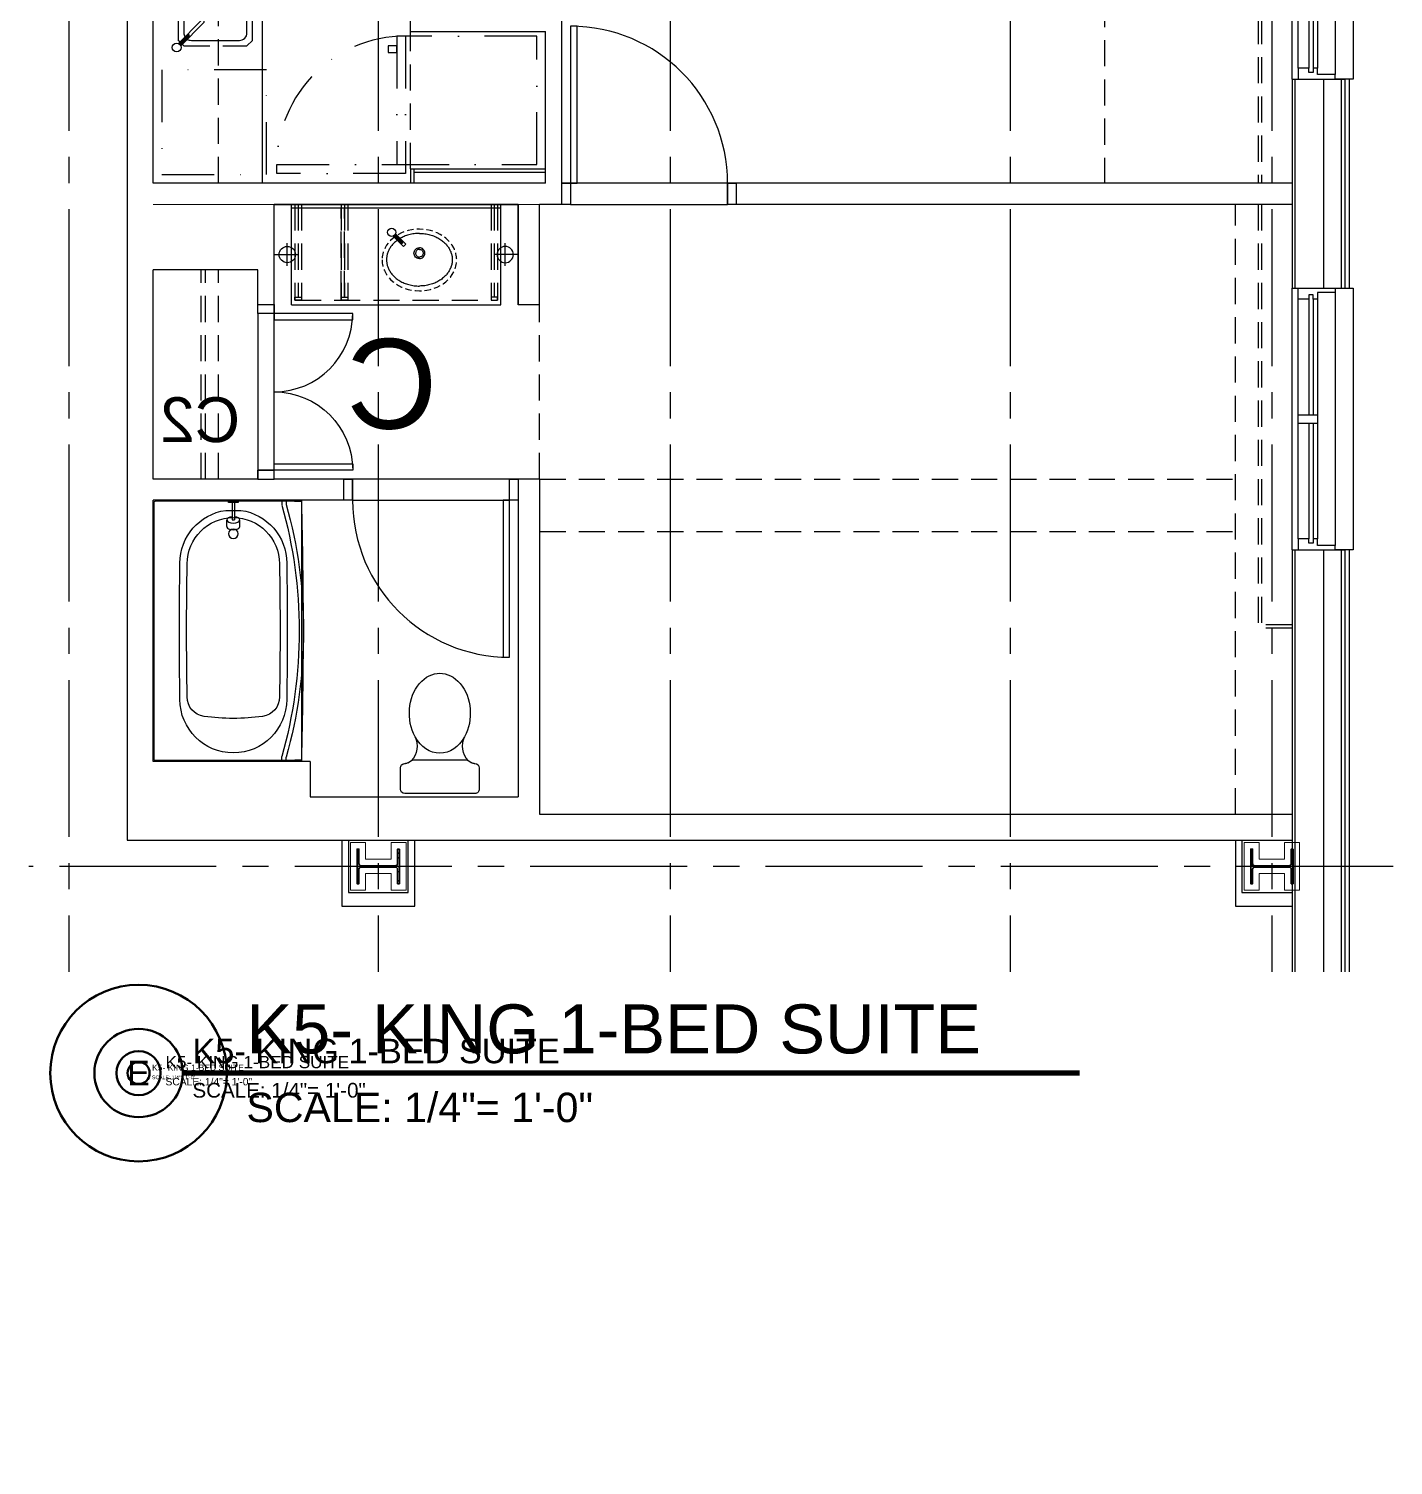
# Model space of a CAD drawing. Header units: inches. Extents: x 5995 to 10907, y 3795 to 5123.
# Drawn here: x 8222.9 to 8535.9, y 4171.2 to 4500.7 of the extents above; entities that cross this region are included whole.
import ezdxf
from ezdxf.enums import TextEntityAlignment as Align
from ezdxf.xclip import XClip

# ---------------------------------------------------------------- set-up
doc = ezdxf.new("R2010")
doc.units = ezdxf.units.IN
doc.header["$LTSCALE"] = 48
doc.header["$MEASUREMENT"] = 0
doc.header["$XCLIPFRAME"] = 0
for name, pattern in [('CENTER2', [1.125, 0.75, -0.125, 0.125, -0.125]), ('DASHDOT2', [0.5, 0.25, -0.125, 0, -0.125]), ('HIDDEN', [0.375, 0.25, -0.125]), ('HIDDEN2', [0.1875, 0.125, -0.0625])]:
    doc.linetypes.add(name, pattern=pattern)
for name, color, linetype in [('_0_Objects', 8, 'Continuous'), ('A-Door', 8, 'Continuous'), ('A-Door-Head', 8, 'Continuous'), ('A-Eqpm', 8, 'Continuous'), ('A-Eqpm-NIC', 8, 'DASHDOT2'), ('A-Flor-Case', 8, 'Continuous'), ('A-Flor-Case-Hidden', 8, 'HIDDEN2'), ('A-Flor-Ovhd', 8, 'HIDDEN2'), ('A-Flor-Pfix', 8, 'Continuous'), ('A-Flor-Soffit', 8, 'HIDDEN2'), ('A-Flor-Spcl', 8, 'Continuous'), ('A-Flor-Wall Mtd Fixture', 8, 'Continuous'), ('A-Glaz', 8, 'Continuous'), ('A-Glaz-Sill', 8, 'Continuous'), ('A-Grid(3-32)', 8, 'CENTER2'), ('A-Wall-Full', 8, 'Continuous'), ('A-Wall-Hatch', 8, 'Continuous')]:
    doc.layers.add(name, color=color, linetype=linetype)
for name, color, linetype, lineweight in [('A-Detl-Hatch', 8, 'Continuous', 18), ('G-Anno-Ttlb', 8, 'Continuous', 50), ('G-Anno-Ttlb @ 12', 8, 'Continuous', 50), ('G-Anno-Ttlb @ 24', 8, 'Continuous', 50), ('G-Anno-Ttlb @ 48', 8, 'Continuous', 50), ('G-Anno-Ttlb @ 96', 8, 'Continuous', 50), ('S-Detl-Hatch', 8, 'Continuous', 18), ('S-Detl-Wide', 8, 'Continuous', 35)]:
    doc.layers.add(name, color=color, linetype=linetype, lineweight=lineweight)
doc.layers.add('G-Anno-Nplt', color=8, linetype='Continuous', lineweight=18, plot=False)
doc.layers.add('G-Anno-View', color=8, linetype='Continuous', lineweight=18, plot=False)
doc.styles.add('G1DIM', font='arial.ttf')
doc.styles.add('RomanS', font='arial.ttf')
doc.styles.get("Standard").update_dxf_attribs({"font": 'arial.ttf'})
doc.dimstyles.new('Aec-Arch-I-96', dxfattribs={"dimscale": 96, "dimtxt": 0.09375, "dimasz": 0.0625, "dimexe": 0.0625, "dimexo": 0.0625, "dimgap": 0.03125, "dimtad": 1, "dimdec": 3, "dimzin": 3, "dimdsep": 46, "dimlunit": 4, "dimtxsty": 'G1DIM', "dimblk": 'ARCHTICK', "dimcen": 0.09375, "dimclrd": 256, "dimclre": 256, "dimclrt": 256, "dimazin": 2, "dimtfac": 0.75, "dimtdec": 3, "dimtix": 1, "dimtmove": 2, "dimatfit": 2, "dimldrblk": 'OPEN90', "dimfxl": 0.0625, "dimtolj": 1, "dimtzin": 0, "dimarcsym": 0})

# ---------------------------------------------------------------- blocks, each defined once
blk = doc.blocks.new('36in door')
blk.add_lwpolyline([(-1.5, -36), (0, -36), (0, 0), (-1.5, 0)], close=True)
blk.add_arc((0, 0), 36, 180, 270)
blk = doc.blocks.new('_ArchTick')
at = {"linetype": 'ByBlock', "const_width": 0.15}
blk.add_lwpolyline([(-0.5, -0.5), (0.5, 0.5)], dxfattribs=at)
blk = doc.blocks.new('*D139')
at = {"layer": 'Defpoints', "transparency": 16777216}
for p in [(3.75, -38.13), (27.75, -37.67), (27.75, -38.13)]:
    blk.add_point(p, dxfattribs=at)
at = {"layer": 'G-Anno-Nplt', "lineweight": -2, "transparency": 16777216}
for p, q in [((3.75, -36.63), (3.75, -36.17)), ((27.75, -36.63), (27.75, -36.17)), ((3.75, -37.67), (27.75, -37.67))]:
    blk.add_line(p, q, dxfattribs=at)
at = {"layer": 'G-Anno-Nplt', "lineweight": -2, "transparency": 16777216, "xscale": 1.5, "yscale": 1.5, "zscale": 1.5, "rotation": 180}
blk.add_blockref('_ArchTick', (3.75, -37.67), dxfattribs=at)
at = {"layer": 'G-Anno-Nplt', "lineweight": -2, "transparency": 16777216, "xscale": 1.5, "yscale": 1.5, "zscale": 1.5}
blk.add_blockref('_ArchTick', (27.75, -37.67), dxfattribs=at)
at = {"layer": 'G-Anno-Nplt', "transparency": 16777216, "insert": (15.75, -35.77), "char_height": 2.25, "attachment_point": 5, "style": 'G1DIM'}
blk.add_mtext('\\A1;2\'-0"', dxfattribs=at)
blk = doc.blocks.new('_Open90')
at = {"linetype": 'ByBlock', "lineweight": -2}
for p, q in [((0, 0), (-1, 0)), ((-0.5, 0.5), (0, 0)), ((0, 0), (-0.5, -0.5))]:
    blk.add_line(p, q, dxfattribs=at)
blk = doc.blocks.new('*D140')
at = {"layer": 'Defpoints', "transparency": 16777216}
for p in [(27.75, -15), (22.03, -63), (27.75, -63)]:
    blk.add_point(p, dxfattribs=at)
at = {"layer": 'G-Anno-Nplt', "lineweight": -2, "transparency": 16777216}
for p, q in [((26.25, -15), (20.53, -15)), ((22.03, -15), (22.03, -63)), ((26.25, -63), (20.53, -63))]:
    blk.add_line(p, q, dxfattribs=at)
at = {"layer": 'G-Anno-Nplt', "lineweight": -2, "transparency": 16777216, "xscale": 1.5, "yscale": 1.5, "zscale": 1.5}
for p, rotation in [((22.03, -15), 90), ((22.03, -63), 270)]:
    blk.add_blockref('_ArchTick', p, dxfattribs=dict(at, rotation=rotation))
at = {"layer": 'G-Anno-Nplt', "transparency": 16777216, "insert": (20.14, -39), "char_height": 2.25, "attachment_point": 5, "rotation": 90, "style": 'G1DIM'}
blk.add_mtext('\\A1;4\'-0"', dxfattribs=at)
blk = doc.blocks.new('18in door')
blk.add_lwpolyline([(0, 0), (1.5, 0), (1.5, 18), (0, 18)], close=True)
blk.add_arc((0, 0), 18, 0, 90)
blk = doc.blocks.new('shower head')
for p, q in [((0.5, 0.25), (4.48, 0.25)), ((6.04, 1.5), (4.5, 1.5)), ((0.5, -0.25), (4.48, -0.25)), ((6.02, -1.5), (4.49, -1.5))]:
    blk.add_line(p, q)
blk.add_lwpolyline([(0, -1.12), (0.5, -1.12), (0.5, 1.12), (0, 1.12)], close=True)
at = {"extrusion": (0, 0, -1)}
for centre, start_param, end_param in [((4.5, 0), 4.878708, 10.826996), ((6.02, 0), 6.265998, 9.430839)]:
    blk.add_ellipse(centre, major_axis=(0, 1.5), ratio=0.483735, start_param=start_param, end_param=end_param, dxfattribs=at)
blk.add_open_spline([(4.48, 0.25), (4.49, 0.2), (4.49, 0.16), (4.49, 0.11), (4.5, 0.04), (4.5, -0.04), (4.49, -0.11), (4.49, -0.16), (4.49, -0.21), (4.48, -0.25)], degree=3, knots=[7.6339989, 7.6339989, 7.6339989, 7.6339989, 7.7552894, 7.7552894, 7.7552894, 7.9540134, 7.9540134, 7.9540134, 8.074038, 8.074038, 8.074038, 8.074038])
blk = doc.blocks.new('shower curtain rod')
for p, q in [((-59.75, 0), (-60, 0)), ((-59.75, -2.5), (-59.75, 0)), ((-0.25, 0), (0, 0)), ((-0.25, -2.5), (-0.25, 0)), ((-59.75, -2.5), (-60, -2.5)), ((-59.75, -0.75), (-58.86, -0.75)), ((-59.75, -1.75), (-59, -1.75)), ((-0.25, -0.75), (-1.14, -0.75)), ((-0.25, -1.75), (-1, -1.75)), ((-0.25, -2.5), (0, -2.5))]:
    blk.add_line(p, q)
for centre, radius, start, end in [((-30, 101.37), 107.12, 254.2934, 285.7066), ((-30, 101.34), 106.09, 254.2167, 285.7833)]:
    blk.add_arc(centre, radius, start, end)
blk = doc.blocks.new('tub plan')
for p, q in [((0.12, -32.25), (0.12, -0.31)), ((59.44, -0.12), (0.31, -0.12)), ((59.63, -32.25), (59.63, -0.31)), ((2.25, -16.5), (2.25, -20)), ((0.19, -33.86), (0.19, -32.36)), ((59.56, -33.86), (59.56, -32.36)), ((-0.07, -33.87), (59.81, -33.87))]:
    blk.add_line(p, q)
blk.add_circle((7.62, -18.25), 1.09)
for centre, radius, start, end in [((0.31, -0.31), 0.188, 90, 180), ((59.44, -0.31), 0.188, 0, 90), ((14.37, -18.25), 12.25, 90, 171.7868), ((30, -982.48), 976.6, 89.08325, 90.91675), ((45.62, -18.25), 12.25, 270, 90), ((14.5, -18.25), 10.59, 90, 180), ((29.77, -940.73), 933.2, 89.06218, 90.93782), ((45.05, -12.16), 4.5, 8.0478, 90), ((1.97, -18.25), 48, 351.9522, 8.0478), ((14.5, -18.25), 10.59, 180, 270), ((14.37, -18.25), 12.25, 188.2132, 270), ((45.05, -24.34), 4.5, 270, 351.9522), ((29.77, 904.23), 933.2, 269.06218, 270.93782), ((0.25, -32.25), 0.13, 180, 241.143), ((30, 945.98), 976.6, 269.08325, 270.91675), ((59.5, -32.25), 0.13, 298.857, 0), ((0.25, -33.69), 0.13, 246.6399, 270), ((29.87, 1136.13), 1170.38, 268.54955, 271.45045), ((59.81, -33.81), 0.06, 270, 0)]:
    blk.add_arc(centre, radius, start, end)
at = {"layer": 'A-Flor-Pfix'}
blk.add_blockref('shower head', (-0.07, -18.25), dxfattribs=at)
at = {"layer": 'A-Flor-Spcl'}
blk.add_blockref('shower curtain rod', (59.87, -28.62), dxfattribs=at)
blk = doc.blocks.new('Toiliet American Std Cadet Pro')
for p, q in [((0, 8.06), (0, -8.06)), ((5.84, 9.06), (1, 9.06)), ((6.84, 7.9), (6.84, 8.06)), ((7.53, 6.52), (7, 7.36)), ((7.69, -5.98), (7.69, 5.98)), ((7, -7.36), (7.53, -6.52)), ((1, -9.06), (5.84, -9.06)), ((6.84, -8.06), (6.84, -7.9))]:
    blk.add_line(p, q)
for centre, radius, start, end in [((1, 8.06), 1, 90, 180), ((5.84, 8.06), 1, 0, 90), ((7.84, 7.9), 1, 180, 212.4157), ((6.69, 5.98), 1, 0, 32.4157), ((10.89, 10.1), 4.91, 226.8784, 295.5831), ((10.89, -10.1), 4.91, 64.417, 133.1217), ((6.69, -5.98), 1, 327.5844, 0), ((1, -8.06), 1, 180, 270), ((5.84, -8.06), 1, 270, 0), ((7.84, -7.9), 1, 147.5844, 180)]:
    blk.add_arc(centre, radius, start, end)
for start_param, end_param in [(4.086017, 8.480354), (2.197169, 4.086017)]:
    blk.add_ellipse((18.39, 0), major_axis=(9.17, 0), ratio=0.762999, start_param=start_param, end_param=end_param)
blk = doc.blocks.new('wall sconce')
for p, q in [((-1, 0), (4.625, 0)), ((2, -2.625), (2, 2.625))]:
    blk.add_line(p, q)
blk.add_circle((2, 0), 1.875)
blk = doc.blocks.new('sink1915rear')
for p, q in [((-6, -4.54), (-3.61, -6.94)), ((-5.78, -4.41), (-3.96, -6.23)), ((-5.6, -4.24), (-3.78, -6.05)), ((-5.47, -4.01), (-3.08, -6.41)), ((-3.96, -6.23), (-3.78, -6.05)), ((-3.61, -6.94), (-3.08, -6.41))]:
    blk.add_line(p, q)
blk.add_circle((-6.35, -3.67), 0.938)
for points, knots in [([(-5.07, -5.48), (-5.16, -5.54), (-5.5, -5.8), (-6.03, -6.29), (-6.6, -6.99), (-7.03, -7.71), (-7.32, -8.45), (-7.5, -9.2), (-7.56, -9.95), (-7.5, -10.7), (-7.32, -11.45), (-7.03, -12.19), (-6.6, -12.91), (-6.03, -13.61), (-5.33, -14.26), (-4.48, -14.84), (-3.5, -15.33), (-2.41, -15.7), (-1.23, -15.95), (-0.41, -15.98), (0, -15.99)], [5.387657, 5.387657, 5.387657, 5.387657, 5.72094, 6.671915, 7.55893, 8.391939, 9.182354, 9.943851, 10.690053, 11.436458, 12.198524, 12.989815, 13.823917, 14.712127, 15.664288, 16.687236, 17.780855, 18.938437, 20.147416, 21.38303, 21.38303, 21.38303, 21.38303]), ([(0, -3.91), (-0.41, -3.93), (-1.23, -3.96), (-2.41, -4.2), (-3.48, -4.57), (-4.13, -4.89), (-4.43, -5.06)], [0, 0, 0, 0, 1.238365, 2.448444, 3.606048, 4.621257, 4.621257, 4.621257, 4.621257])]:
    blk.add_open_spline(points, degree=3, knots=knots)
for points in [[(0, -3.91), (1.24, -3.99), (2.42, -4.23), (3.52, -4.61), (4.49, -5.1), (5.33, -5.68), (6.03, -6.32), (6.59, -7.01), (7.01, -7.73), (7.31, -8.46), (7.48, -9.21), (7.54, -9.95), (7.48, -10.69), (7.31, -11.44), (7.01, -12.17), (6.59, -12.89), (6.03, -13.58), (5.33, -14.22), (4.49, -14.81), (3.51, -15.3), (2.42, -15.67), (1.23, -15.91), (0, -15.99)], [(0, -9.7), (-0.48, -9.61), (-0.88, -9.34), (-1.15, -8.93), (-1.25, -8.45), (-1.15, -7.97), (-0.88, -7.57), (-0.48, -7.3), (0, -7.2)], [(0, -7.58), (-0.33, -7.64), (-0.62, -7.83), (-0.81, -8.12), (-0.87, -8.45), (-0.81, -8.79), (-0.62, -9.07), (-0.33, -9.26), (0, -9.33)], [(0, -9.7), (0.48, -9.61), (0.88, -9.34), (1.15, -8.93), (1.25, -8.45), (1.15, -7.97), (0.88, -7.57), (0.48, -7.3), (0, -7.2)], [(0, -7.58), (0.33, -7.64), (0.62, -7.83), (0.81, -8.12), (0.88, -8.45), (0.81, -8.79), (0.62, -9.07), (0.33, -9.26), (0, -9.33)]]:
    blk.add_spline(points, degree=3)
at = {"layer": 'A-Flor-Case-Hidden', "linetype": 'HIDDEN2', "ltscale": 0.25, "extrusion": (0, 0, -1)}
blk.add_ellipse((0, -10.01), major_axis=(-8.56, 0), ratio=0.824818, dxfattribs=at)
blk = doc.blocks.new('41in Std Vanity')
at = {"layer": 'A-Flor-Case'}
for p, q in [((23, 52), (0, 52)), ((0.75, 4), (0.75, 52)), ((23, 4), (23, 52)), ((23, 4), (0, 4))]:
    blk.add_line(p, q, dxfattribs=at)
at = {"layer": 'A-Flor-Case-Hidden'}
for p, q in [((0, 51.25), (22, 51.25)), ((0, 50.5), (21.25, 50.5)), ((0, 49.75), (21.25, 49.75)), ((22, 4.75), (22, 51.125)), ((0, 16.875), (21.25, 16.875)), ((0, 16.125), (21.25, 16.125)), ((0, 15.375), (22, 15.375)), ((21.25, 16.125), (0.75, 16.125)), ((21.25, 15.375), (0.75, 15.375)), ((0, 6.25), (21.25, 6.25)), ((0, 5.5), (21.25, 5.5)), ((0, 4.75), (22, 4.75))]:
    blk.add_line(p, q, dxfattribs=at)
for points in [[(21.25, 49.75), (22, 49.75), (22, 51.25), (21.25, 51.25)], [(21.25, 16.875), (22, 16.875), (22, 15.375), (21.25, 15.375)], [(21.25, 6.25), (22, 6.25), (22, 4.75), (21.25, 4.75)]]:
    blk.add_lwpolyline(points, close=True, dxfattribs=at)
at = {"layer": 'A-Wall-Full'}
for p, q in [((0, 0), (0, 56)), ((0, 56), (23, 56)), ((23, 0), (0, 0))]:
    blk.add_line(p, q, dxfattribs=at)
at = {"layer": 'A-Flor-Pfix', "rotation": 90}
blk.add_blockref('sink1915rear', (2.736, 33.312), dxfattribs=at)
at = {"layer": 'A-Flor-Wall Mtd Fixture', "xscale": -1, "rotation": 90}
blk.add_blockref('wall sconce', (11.5, 55), dxfattribs=at)
at = {"layer": 'A-Flor-Wall Mtd Fixture', "rotation": 90}
blk.add_blockref('wall sconce', (11.5, 1), dxfattribs=at)
blk = doc.blocks.new('*D132')
at = {"layer": 'Defpoints', "transparency": 16777216}
for p in [(4.88, 128.67), (60.88, 129.13), (60.88, 129.13)]:
    blk.add_point(p, dxfattribs=at)
at = {"layer": 'G-Anno-Nplt', "lineweight": -2, "transparency": 16777216}
for p, q in [((4.88, 130.17), (4.88, 130.63)), ((4.88, 129.13), (60.88, 129.13))]:
    blk.add_line(p, q, dxfattribs=at)
at = {"layer": 'G-Anno-Nplt', "lineweight": -2, "transparency": 16777216, "xscale": 1.5, "yscale": 1.5, "zscale": 1.5, "rotation": 180}
blk.add_blockref('_ArchTick', (4.88, 129.13), dxfattribs=at)
at = {"layer": 'G-Anno-Nplt', "lineweight": -2, "transparency": 16777216, "xscale": 1.5, "yscale": 1.5, "zscale": 1.5}
blk.add_blockref('_ArchTick', (60.88, 129.13), dxfattribs=at)
at = {"layer": 'G-Anno-Nplt', "transparency": 16777216, "insert": (32.88, 131.03), "char_height": 2.25, "attachment_point": 5, "style": 'G1DIM'}
blk.add_mtext('\\A1;4\'-8"', dxfattribs=at)
blk = doc.blocks.new('*D133')
at = {"layer": 'Defpoints', "transparency": 16777216}
for p in [(0, 112.88), (0, 72.88), (10.78, 72.88)]:
    blk.add_point(p, dxfattribs=at)
at = {"layer": 'G-Anno-Nplt', "lineweight": -2, "transparency": 16777216}
for p, q in [((1.5, 112.88), (12.28, 112.88)), ((10.78, 112.88), (10.78, 72.88)), ((1.5, 72.88), (12.28, 72.88))]:
    blk.add_line(p, q, dxfattribs=at)
at = {"layer": 'G-Anno-Nplt', "lineweight": -2, "transparency": 16777216, "xscale": 1.5, "yscale": 1.5, "zscale": 1.5}
for p, rotation in [((10.78, 112.88), 90), ((10.78, 72.88), 270)]:
    blk.add_blockref('_ArchTick', p, dxfattribs=dict(at, rotation=rotation))
at = {"layer": 'G-Anno-Nplt', "transparency": 16777216, "insert": (8.88, 92.88), "char_height": 2.25, "attachment_point": 5, "rotation": 90, "style": 'G1DIM'}
blk.add_mtext('\\A1;3\'-4"', dxfattribs=at)
blk = doc.blocks.new('*D134')
at = {"layer": 'Defpoints', "transparency": 16777216}
for p in [(47.64, 68), (47.64, 0), (47.64, 0)]:
    blk.add_point(p, dxfattribs=at)
at = {"layer": 'G-Anno-Nplt', "lineweight": -2, "transparency": 16777216}
blk.add_line((47.64, 68), (47.64, 0), dxfattribs=at)
at = {"layer": 'G-Anno-Nplt', "lineweight": -2, "transparency": 16777216, "xscale": 1.5, "yscale": 1.5, "zscale": 1.5}
for p, rotation in [((47.64, 68), 90), ((47.64, 0), 270)]:
    blk.add_blockref('_ArchTick', p, dxfattribs=dict(at, rotation=rotation))
at = {"layer": 'G-Anno-Nplt', "transparency": 16777216, "insert": (45.74, 34), "char_height": 2.25, "attachment_point": 5, "rotation": 90, "style": 'G1DIM'}
blk.add_mtext('\\A1;5\'-8"', dxfattribs=at)
blk = doc.blocks.new('*D135')
at = {"layer": 'Defpoints', "transparency": 16777216}
for p in [(52.62, 7.98), (88.62, 8.06), (52.62, 3.66)]:
    blk.add_point(p, dxfattribs=at)
at = {"layer": 'G-Anno-Nplt', "lineweight": -2, "transparency": 16777216}
for p, q in [((52.62, 6.48), (52.62, 2.16)), ((88.62, 3.66), (52.62, 3.66)), ((88.62, 6.56), (88.62, 2.16))]:
    blk.add_line(p, q, dxfattribs=at)
at = {"layer": 'G-Anno-Nplt', "lineweight": -2, "transparency": 16777216, "xscale": 1.5, "yscale": 1.5, "zscale": 1.5, "rotation": 180}
blk.add_blockref('_ArchTick', (52.62, 3.66), dxfattribs=at)
at = {"layer": 'G-Anno-Nplt', "lineweight": -2, "transparency": 16777216, "xscale": 1.5, "yscale": 1.5, "zscale": 1.5}
blk.add_blockref('_ArchTick', (88.62, 3.66), dxfattribs=at)
at = {"layer": 'G-Anno-Nplt', "transparency": 16777216, "insert": (70.62, 5.56), "char_height": 2.25, "attachment_point": 5, "style": 'G1DIM'}
blk.add_mtext('\\A1;3\'-0"', dxfattribs=at)
blk = doc.blocks.new('*D136')
at = {"layer": 'Defpoints', "transparency": 16777216}
for p in [(88.62, 68), (75.42, 8.06), (88.62, 8.06)]:
    blk.add_point(p, dxfattribs=at)
at = {"layer": 'G-Anno-Nplt', "lineweight": -2, "transparency": 16777216}
for p, q in [((87.12, 68), (73.92, 68)), ((75.42, 68), (75.42, 8.06)), ((87.12, 8.06), (73.92, 8.06))]:
    blk.add_line(p, q, dxfattribs=at)
at = {"layer": 'G-Anno-Nplt', "lineweight": -2, "transparency": 16777216, "xscale": 1.5, "yscale": 1.5, "zscale": 1.5}
for p, rotation in [((75.42, 68), 90), ((75.42, 8.06), 270)]:
    blk.add_blockref('_ArchTick', p, dxfattribs=dict(at, rotation=rotation))
at = {"layer": 'G-Anno-Nplt', "transparency": 16777216, "insert": (73.52, 38.03), "char_height": 2.25, "attachment_point": 5, "rotation": 90, "style": 'G1DIM'}
blk.add_mtext('\\A1;5\'-0"', dxfattribs=at)
blk = doc.blocks.new('refrigerator')
blk.add_line((-30.125, 0), (-30.125, -29.5))
for points in [[(-32.125, -29.5), (0, -29.5), (0, 0), (-32.125, 0)], [(-34.125, -3.75), (-32.125, -3.75), (-32.125, -2.25), (-34.125, -2.25)], [(-59.625, -31.5), (-59.625, -29.5), (-30.125, -29.5), (-30.125, -31.5)]]:
    blk.add_lwpolyline(points, close=True)
blk.add_arc((-30.125, -29.5), 29.5, 90, 183.88744)
blk = doc.blocks.new('kitchen faucet')
for p, q in [((0.93, 0.38), (8.38, 0.38)), ((1, 0.12), (4, 0.12)), ((4, -0.12), (4, 0.12)), ((0.93, -0.38), (8.38, -0.38)), ((1, -0.12), (4, -0.12))]:
    blk.add_line(p, q)
blk.add_circle((0, 0), 1)
blk.add_arc((8.38, 0), 0.375, 270, 90)
blk = doc.blocks.new('kitchen sink')
blk.add_lwpolyline([(-14.94, -6.97, 0.143329), (-14, -7.25), (-3, -7.25, 0.414214), (-1.25, -5.5), (-1.25, 5.5, 0.414214), (-3, 7.25), (-14, 7.25, 0.414214), (-15.75, 5.5), (-15.75, -5.5, 0.143329), (-15.47, -6.44, 0.143329)], format="xyb")
blk.add_circle((-10.75, 0), 1.5)
at = {"layer": 'A-Flor-Case-Hidden'}
for p, q in [((-15.75, 8.5), (-17, 7.25)), ((-1.25, 8.5), (0, 7.25)), ((-16.64, -7.61), (-17, -7.25)), ((-15.75, -8.5), (-16.11, -8.14)), ((-1.25, -8.5), (0, -7.25))]:
    blk.add_line(p, q, dxfattribs=at)
for points in [[(-17, 7.25), (-17, -7.25)], [(-1.25, 8.5), (-15.75, 8.5)], [(0, -7.25), (0, 7.25)], [(-15.75, -8.5), (-1.25, -8.5)]]:
    blk.add_lwpolyline(points, dxfattribs=at)
at = {"rotation": 45.00000000000001}
blk.add_blockref('kitchen faucet', (-17.38, -8.88), dxfattribs=at)
blk = doc.blocks.new('cooktop')
at = {"ltscale": 0.5}
blk.add_lwpolyline([(-7.56, -21.5), (7.56, -21.5, 0.414214), (8.56, -20.5), (8.56, -1, 0.414214), (7.56, 0), (-7.56, 0, 0.414214), (-8.56, -1), (-8.56, -20.5, 0.414214)], format="xyb", close=True, dxfattribs=at)
for centre, radius in [((-3.27, -5.47), 3), ((6.32, -3.4), 0.75), ((6.32, -6.24), 0.75), ((-0.31, -15.05), 4.66)]:
    blk.add_circle(centre, radius, dxfattribs=at)
blk = doc.blocks.new('*D177')
at = {"layer": 'Defpoints', "transparency": 16777216}
for p in [(-90, 34.75), (-59, 34.87), (-59, 25.02)]:
    blk.add_point(p, dxfattribs=at)
at = {"layer": 'G-Anno-Nplt', "lineweight": -2, "transparency": 16777216}
for p, q in [((-90, 33.25), (-90, 23.52)), ((-59, 33.37), (-59, 23.52)), ((-90, 25.02), (-59, 25.02))]:
    blk.add_line(p, q, dxfattribs=at)
at = {"layer": 'G-Anno-Nplt', "lineweight": -2, "transparency": 16777216, "xscale": 1.5, "yscale": 1.5, "zscale": 1.5, "rotation": 180}
blk.add_blockref('_ArchTick', (-90, 25.02), dxfattribs=at)
at = {"layer": 'G-Anno-Nplt', "lineweight": -2, "transparency": 16777216, "xscale": 1.5, "yscale": 1.5, "zscale": 1.5}
blk.add_blockref('_ArchTick', (-59, 25.02), dxfattribs=at)
at = {"layer": 'G-Anno-Nplt', "transparency": 16777216, "insert": (-74.5, 26.9), "char_height": 2.25, "attachment_point": 5, "style": 'G1DIM'}
blk.add_mtext('\\A1;2\'-7"', dxfattribs=at)
blk = doc.blocks.new('*D178')
at = {"layer": 'Defpoints', "transparency": 16777216}
for p in [(-59, 34.75), (-25, 34.75), (-25, 25.02)]:
    blk.add_point(p, dxfattribs=at)
at = {"layer": 'G-Anno-Nplt', "lineweight": -2, "transparency": 16777216}
for p, q in [((-59, 33.25), (-59, 23.52)), ((-25, 33.25), (-25, 23.52)), ((-59, 25.02), (-25, 25.02))]:
    blk.add_line(p, q, dxfattribs=at)
at = {"layer": 'G-Anno-Nplt', "lineweight": -2, "transparency": 16777216, "xscale": 1.5, "yscale": 1.5, "zscale": 1.5, "rotation": 180}
blk.add_blockref('_ArchTick', (-59, 25.02), dxfattribs=at)
at = {"layer": 'G-Anno-Nplt', "lineweight": -2, "transparency": 16777216, "xscale": 1.5, "yscale": 1.5, "zscale": 1.5}
blk.add_blockref('_ArchTick', (-25, 25.02), dxfattribs=at)
at = {"layer": 'G-Anno-Nplt', "transparency": 16777216, "insert": (-42, 26.92), "char_height": 2.25, "attachment_point": 5, "style": 'G1DIM'}
blk.add_mtext('\\A1;2\'-10"', dxfattribs=at)
blk = doc.blocks.new('*D179')
at = {"layer": 'Defpoints', "transparency": 16777216}
for p in [(-59, 34.75), (-65.84, 0), (-59, 0)]:
    blk.add_point(p, dxfattribs=at)
at = {"layer": 'G-Anno-Nplt', "lineweight": -2, "transparency": 16777216}
for p, q in [((-60.5, 34.75), (-67.34, 34.75)), ((-65.84, 34.75), (-65.84, 0)), ((-60.5, 0), (-67.34, 0))]:
    blk.add_line(p, q, dxfattribs=at)
at = {"layer": 'G-Anno-Nplt', "lineweight": -2, "transparency": 16777216, "xscale": 1.5, "yscale": 1.5, "zscale": 1.5}
for p, rotation in [((-65.84, 34.75), 90), ((-65.84, 0), 270)]:
    blk.add_blockref('_ArchTick', p, dxfattribs=dict(at, rotation=rotation))
at = {"layer": 'G-Anno-Nplt', "transparency": 16777216, "insert": (-68.6, 17.37), "char_height": 2.25, "attachment_point": 5, "rotation": 90, "style": 'G1DIM'}
blk.add_mtext('\\A1;2\'-10{\\H0.750000x;\\S3/4;}"', dxfattribs=at)
blk = doc.blocks.new('*D180')
at = {"layer": 'Defpoints', "transparency": 16777216}
for p in [(-25, 25.02), (0, 25.02), (0, 25.02)]:
    blk.add_point(p, dxfattribs=at)
at = {"layer": 'G-Anno-Nplt', "lineweight": -2, "transparency": 16777216}
blk.add_line((-25, 25.02), (0, 25.02), dxfattribs=at)
at = {"layer": 'G-Anno-Nplt', "lineweight": -2, "transparency": 16777216, "xscale": 1.5, "yscale": 1.5, "zscale": 1.5, "rotation": 180}
blk.add_blockref('_ArchTick', (-25, 25.02), dxfattribs=at)
at = {"layer": 'G-Anno-Nplt', "lineweight": -2, "transparency": 16777216, "xscale": 1.5, "yscale": 1.5, "zscale": 1.5}
blk.add_blockref('_ArchTick', (0, 25.02), dxfattribs=at)
at = {"layer": 'G-Anno-Nplt', "transparency": 16777216, "insert": (-12.5, 26.9), "char_height": 2.25, "attachment_point": 5, "style": 'G1DIM'}
blk.add_mtext('\\A1;2\'-1"', dxfattribs=at)
blk = doc.blocks.new('*D181')
at = {"layer": 'Defpoints', "transparency": 16777216}
for p in [(0, 78), (0, 0), (6.36, 0)]:
    blk.add_point(p, dxfattribs=at)
at = {"layer": 'G-Anno-Nplt', "lineweight": -2, "transparency": 16777216}
for p, q in [((1.5, 78), (7.86, 78)), ((6.36, 78), (6.36, 0)), ((1.5, 0), (7.86, 0))]:
    blk.add_line(p, q, dxfattribs=at)
at = {"layer": 'G-Anno-Nplt', "lineweight": -2, "transparency": 16777216, "xscale": 1.5, "yscale": 1.5, "zscale": 1.5}
for p, rotation in [((6.36, 78), 90), ((6.36, 0), 270)]:
    blk.add_blockref('_ArchTick', p, dxfattribs=dict(at, rotation=rotation))
at = {"layer": 'G-Anno-Nplt', "transparency": 16777216, "insert": (4.46, 39), "char_height": 2.25, "attachment_point": 5, "rotation": 90, "style": 'G1DIM'}
blk.add_mtext('\\A1;6\'-6"', dxfattribs=at)
blk = doc.blocks.new('Anno_Title_A1')
at = {"linetype": 'ByBlock', "lineweight": -2}
blk.add_circle((0, 0), 2.25, dxfattribs=at)
blk.add_circle((0, 0), 2.25, dxfattribs=at)
at = {"linetype": 'ByBlock', "lineweight": -2, "style": 'RomanS'}
blk.add_attdef('NUMBER', text='', height=1.25, dxfattribs=at).set_placement((0, 0), align=Align.MIDDLE)
blk = doc.blocks.new('*U275')
at = {"layer": 'G-Anno-Ttlb @ 12', "xscale": 1.125, "yscale": 1.125, "zscale": 1.125}
blk.add_blockref('Anno_Title_A1', (8248.1, 4261.18), dxfattribs=at)
at = {"layer": 'G-Anno-Ttlb @ 24', "xscale": 2.25, "yscale": 2.25, "zscale": 2.25}
blk.add_blockref('Anno_Title_A1', (8248.1, 4261.18), dxfattribs=at)
at = {"layer": 'G-Anno-Ttlb @ 48', "xscale": 4.5, "yscale": 4.5, "zscale": 4.5}
blk.add_blockref('Anno_Title_A1', (8248.1, 4261.18), dxfattribs=at)
at = {"layer": 'G-Anno-Ttlb @ 96', "xscale": 9, "yscale": 9, "zscale": 9}
blk.add_blockref('Anno_Title_A1', (8248.1, 4261.18), dxfattribs=at)
blk = doc.blocks.new('Anno_Title_T1')
at = {"linetype": 'ByBlock', "lineweight": -2, "style": 'RomanS'}
blk.add_attdef('TITLE', (2.75, 0.5), '', height=1.25, dxfattribs=at)
blk.add_attdef('SCALE', text='', height=0.75, dxfattribs=at).set_placement((2.75, -0.5), align=Align.TOP_LEFT)
blk = doc.blocks.new('*U276')
at = {"layer": 'G-Anno-Ttlb @ 12'}
ref = blk.add_blockref('Anno_Title_T1', (8248.1, 4261.18), dxfattribs=dict(at, xscale=1.125, yscale=1.125, zscale=1.125))
ref.add_attrib('SCALE', 'SCALE: 1/4"= 1\'-0"', dxfattribs={"layer": '0', "linetype": 'ByBlock', "lineweight": -2, "height": 0.8438}).set_placement((8251.19, 4260.62), align=Align.TOP_LEFT)
ref.add_attrib('TITLE', 'K5- KING 1-BED SUITE', (8251.19, 4261.74), dxfattribs={"layer": '0', "linetype": 'ByBlock', "lineweight": -2, "height": 1.4062})
at = {"layer": 'G-Anno-Ttlb @ 24'}
ref = blk.add_blockref('Anno_Title_T1', (8248.1, 4261.18), dxfattribs=dict(at, xscale=2.25, yscale=2.25, zscale=2.25))
ref.add_attrib('SCALE', 'SCALE: 1/4"= 1\'-0"', dxfattribs={"layer": '0', "linetype": 'ByBlock', "lineweight": -2, "height": 1.6875}).set_placement((8254.28, 4260.05), align=Align.TOP_LEFT)
ref.add_attrib('TITLE', 'K5- KING 1-BED SUITE', (8254.28, 4262.3), dxfattribs={"layer": '0', "linetype": 'ByBlock', "lineweight": -2, "height": 2.8125})
at = {"layer": 'G-Anno-Ttlb @ 48'}
ref = blk.add_blockref('Anno_Title_T1', (8248.1, 4261.18), dxfattribs=dict(at, xscale=4.5, yscale=4.5, zscale=4.5))
ref.add_attrib('SCALE', 'SCALE: 1/4"= 1\'-0"', dxfattribs={"layer": '0', "linetype": 'ByBlock', "lineweight": -2, "height": 3.375}).set_placement((8260.47, 4258.93), align=Align.TOP_LEFT)
ref.add_attrib('TITLE', 'K5- KING 1-BED SUITE', (8260.47, 4263.43), dxfattribs={"layer": '0', "linetype": 'ByBlock', "lineweight": -2, "height": 5.625})
at = {"layer": 'G-Anno-Ttlb @ 96'}
ref = blk.add_blockref('Anno_Title_T1', (8248.1, 4261.18), dxfattribs=dict(at, xscale=9, yscale=9, zscale=9))
ref.add_attrib('SCALE', 'SCALE: 1/4"= 1\'-0"', dxfattribs={"layer": '0', "linetype": 'ByBlock', "lineweight": -2, "height": 6.75}).set_placement((8272.85, 4256.68), align=Align.TOP_LEFT)
ref.add_attrib('TITLE', 'K5- KING 1-BED SUITE', (8272.85, 4265.68), dxfattribs={"layer": '0', "linetype": 'ByBlock', "lineweight": -2, "height": 11.25})
blk = doc.blocks.new('EXTERIOR WINDOW 3')
at = {"layer": 'A-Glaz'}
for p, q in [((5693, -8445.75), (5693, -8419.25)), ((5694, -8445.75), (5694, -8419.25)), ((5695, -8474.25), (5695, -8419.25)), ((5693, -8474.25), (5693, -8447.75)), ((5694, -8474.25), (5694, -8447.75))]:
    blk.add_line(p, q, dxfattribs=at)
for points in [[(5693, -8419.25), (5690.5, -8419.25), (5690.5, -8416.75), (5699, -8416.75), (5699, -8417.75), (5695, -8417.75), (5695, -8419.25), (5694, -8419.25), (5694, -8418.25), (5693, -8418.25), (5693, -8419.25)], [(5693, -8474.25), (5690.5, -8474.25), (5690.5, -8476.75), (5699, -8476.75), (5699, -8475.75), (5695, -8475.75), (5695, -8474.25), (5694, -8474.25), (5694, -8475.25), (5693, -8475.25), (5693, -8474.25)]]:
    blk.add_lwpolyline(points, dxfattribs=at)
blk.add_lwpolyline([(5690.5, -8445.75), (5690.5, -8447.75), (5695, -8447.75), (5695, -8445.75)], close=True, dxfattribs=at)
at = {"layer": 'A-Glaz-Sill'}
for p, q in [((5689.12, -8416.75), (5689.12, -8476.75)), ((5690.5, -8419.25), (5690.5, -8474.25)), ((5699, -8475.75), (5699, -8417.75))]:
    blk.add_line(p, q, dxfattribs=at)
blk.add_lwpolyline([(5699, -8476.75), (5703.12, -8476.75), (5703.12, -8416.75), (5699, -8416.75)], dxfattribs=at)
blk = doc.blocks.new('1ST FLOOR CORE & SHELL')
at = {"layer": 'A-Wall-Full'}
for p, q in [((2953.12, -8188.13), (2953.12, -8236.13)), ((2953.12, -8188.13), (2965.12, -8188.13)), ((2966.25, -8188.13), (2966.25, -8236.13)), ((2953.12, -8236.13), (2965.12, -8236.13)), ((2953.12, -8296.13), (2953.12, -8506.13)), ((2953.12, -8296.13), (2965.12, -8296.13)), ((2966.25, -8296.13), (2966.25, -8492.88))]:
    blk.add_line(p, q, dxfattribs=at)
at = {"layer": 'A-Wall-Hatch'}
for p, q in [((2953.75, -8188.13), (2953.75, -8236.13)), ((2960.37, -8188.13), (2960.37, -8236.13)), ((2964.37, -8188.13), (2964.37, -8236.13)), ((2965.25, -8188.13), (2965.25, -8236.13)), ((2953.75, -8296.13), (2953.75, -8505.5)), ((2960.37, -8296.13), (2960.37, -8498.88)), ((2964.37, -8296.13), (2964.37, -8494.88)), ((2965.25, -8296.13), (2965.25, -8492.88))]:
    blk.add_line(p, q, dxfattribs=at)
at = {"xscale": -1, "rotation": 180}
for p in [(-2736, -16604.88), (-2736, -16712.88)]:
    blk.add_blockref('EXTERIOR WINDOW 3', p, dxfattribs=at)
blk = doc.blocks.new('*U8')
at = {"layer": 'A-Detl-Hatch'}
h = blk.add_hatch(dxfattribs=at)
h.set_pattern_fill('ANSI32', color=256, scale=6, style=0)
h.set_pattern_definition([(45, (0, -4.865), (-1.591, 1.591), []), (45, (1.0607, -4.865), (-1.591, 1.591), [])])
edge = h.paths.add_edge_path()
edge.add_line((3.98, -9.73), (3.98, -9.295))
edge.add_line((3.98, -9.295), (0.645, -9.295))
edge.add_arc((0.645, -8.795), 0.5, 180, 270, ccw=False)
edge.add_line((0.145, -8.795), (0.145, -0.935))
edge.add_arc((0.645, -0.935), 0.5, 90, 180, ccw=False)
edge.add_line((0.645, -0.435), (3.98, -0.435))
edge.add_line((3.98, -0.435), (3.98, 0))
edge.add_line((3.98, 0), (-3.98, 0))
edge.add_line((-3.98, 0), (-3.98, -0.435))
edge.add_line((-3.98, -0.435), (-0.645, -0.435))
edge.add_arc((-0.645, -0.935), 0.5, 0, 90, ccw=False)
edge.add_line((-0.145, -0.935), (-0.145, -8.795))
edge.add_arc((-0.645, -8.795), 0.5, -90, 0, ccw=False)
edge.add_line((-0.645, -9.295), (-3.98, -9.295))
edge.add_line((-3.98, -9.295), (-3.98, -9.73))
edge.add_line((-3.98, -9.73), (3.98, -9.73))
at = {"linetype": 'ByBlock'}
blk.add_lwpolyline([(3.98, -9.73), (3.98, -9.295), (0.645, -9.295, -0.4142136), (0.145, -8.795), (0.145, -0.935, -0.4142136), (0.645, -0.435), (3.98, -0.435), (3.98, 0), (-3.98, 0), (-3.98, -0.435), (-0.645, -0.435, -0.4142136), (-0.145, -0.935), (-0.145, -8.795, -0.4142136), (-0.645, -9.295), (-3.98, -9.295), (-3.98, -9.73)], format="xyb", close=True, dxfattribs=at)
blk = doc.blocks.new('W10X33')
at = {"layer": 'S-Detl-Hatch'}
blk.add_lwpolyline([(13773.28, -7309.78), (13773.28, -7306.34), (13769.45, -7306.34), (13769.45, -7300.48), (13773.28, -7300.48), (13773.28, -7297.05), (13762.32, -7297.05), (13762.32, -7300.48), (13766.16, -7300.48), (13766.16, -7306.34), (13762.32, -7306.34), (13762.32, -7309.78)], close=True, dxfattribs=at)
at = {"layer": 'S-Detl-Wide'}
blk.add_blockref('*U8', (13767.8, -7298.55), dxfattribs=at)
blk = doc.blocks.new('1ST FLOOR - STRUCTURAL GRID')
at = {"layer": 'A-Grid(3-32)'}
for p, q in [((2672.5, -7426.01), (2672.5, -9520.75)), ((2743.5, -7426.01), (2743.5, -9520.75)), ((2810.5, -7426.01), (2810.5, -9520.75)), ((2888.5, -7426.01), (2888.5, -9520.75)), ((2948.5, -7426.01), (2948.5, -9520.75)), ((5927.38, -8368.75), (2104.5, -8368.75))]:
    blk.add_line(p, q, dxfattribs=at)
at = {"rotation": 90}
for p in [(-4559.91, -22136.55), (-4354.91, -22136.55)]:
    blk.add_blockref('W10X33', p, dxfattribs=at)
blk = doc.blocks.new('Suite Closet 2')
at = {"layer": 'A-Door'}
for points in [[(0, -25), (3.75, -25), (3.75, -23), (0, -23)], [(0, -61), (3.75, -61), (3.75, -63), (0, -63)]]:
    blk.add_lwpolyline(points, close=True, dxfattribs=at)
at = {"layer": 'A-Door-Head'}
blk.add_lwpolyline([(0, -25), (3.75, -25), (3.75, -61), (0, -61)], close=True, dxfattribs=at)
at = {"layer": 'A-Flor-Ovhd'}
for p, q in [((12.75, -63), (12.75, -15)), ((15.75, -63), (15.75, -15)), ((16.75, -63), (16.75, -15))]:
    blk.add_line(p, q, dxfattribs=at)
at = {"layer": 'A-Wall-Full'}
for p, q in [((3.75, -15), (27.75, -15)), ((3.75, -25), (3.75, -15)), ((27.75, -63), (27.75, -15)), ((3.75, -25), (3.75, -23)), ((0, -25), (3.75, -25)), ((0, -63), (0, -61)), ((0, -61), (3.75, -61)), ((3.75, -63), (3.75, -61)), ((3.75, -63), (27.75, -63))]:
    blk.add_line(p, q, dxfattribs=at)
at = {"layer": 'A-Door', "extrusion": (0, 0, -1), "zscale": -1, "rotation": 270}
blk.add_blockref('18in door', (0, -25), dxfattribs=at)
at = {"layer": 'A-Door', "rotation": 90}
blk.add_blockref('18in door', (0, -61), dxfattribs=at)
at = {"layer": 'G-Anno-View', "insert": (7.8185, -44.2508), "char_height": 10.29056, "width": 80.843835, "attachment_point": 1, "style": 'G1DIM'}
blk.add_mtext('C2', dxfattribs=at)
at = {"layer": 'G-Anno-Nplt'}
dim = blk.add_linear_dim(base=(22.0344, -63), p1=(27.75, -15), p2=(27.75, -63), angle=90, dimstyle='Aec-Arch-I-96', override={"dimscale": 24, "dimsah": 1, "dimclrt": 256}, dxfattribs=at)
dim.commit()
dim.dimension.update_dxf_attribs({"geometry": '*D140', "text_midpoint": (20.1356, -39)})
dim = blk.add_linear_dim(base=(27.75, -37.6676), p1=(3.75, -38.1326), p2=(27.75, -38.1326), dimstyle='Aec-Arch-I-96', override={"dimscale": 24, "dimsah": 1, "dimclrt": 256}, dxfattribs=at)
dim.commit()
dim.dimension.update_dxf_attribs({"geometry": '*D139', "text_midpoint": (15.75, -35.7688)})
blk = doc.blocks.new('Suite Vanity and Bath 1')
at = {"layer": 'A-Door'}
for points in [[(6.875, 72.875), (4.875, 72.875), (4.875, 68), (6.875, 68)], [(44.875, 72.875), (42.875, 72.875), (42.875, 68), (44.875, 68)]]:
    blk.add_lwpolyline(points, close=True, dxfattribs=at)
at = {"layer": 'A-Door-Head'}
blk.add_lwpolyline([(6.875, 72.875), (42.875, 72.875), (42.875, 68), (6.875, 68)], close=True, dxfattribs=at)
at = {"layer": 'A-Flor-Soffit'}
blk.add_line((0, 72.875), (0, 112.875), dxfattribs=at)
at = {"layer": 'A-Wall-Full'}
for p, q in [((0, 112.875), (0, 135.875)), ((4.875, 135.875), (60.875, 135.875)), ((4.875, 112.875), (4.875, 135.875)), ((60.875, 110.875), (60.875, 135.875)), ((0, 112.875), (4.875, 112.875)), ((0, 72.875), (0, 0)), ((0, 72.875), (6.875, 72.875)), ((6.875, 68), (6.875, 72.875)), ((42.875, 68), (42.875, 72.875)), ((42.875, 72.875), (60.875, 72.875)), ((4.875, 68), (4.875, 0)), ((4.875, 68), (6.875, 68)), ((42.875, 68), (88.625, 68)), ((88.625, 8.06), (88.625, 68)), ((52.625, 8.06), (52.625, 0)), ((52.625, 8.06), (88.625, 8.06)), ((52.625, 0), (4.875, 0))]:
    blk.add_line(p, q, dxfattribs=at)
at = {"extrusion": (0, 0, -1), "zscale": -1, "rotation": 270}
blk.add_blockref('41in Std Vanity', (-60.875, 135.875), dxfattribs=at)
at = {"layer": 'A-Door', "extrusion": (0, 0, -1), "zscale": -1}
blk.add_blockref('36in door', (-6.875, 68), dxfattribs=at)
at = {"layer": 'A-Flor-Pfix', "extrusion": (0, 0, -1), "xscale": -1, "zscale": -1, "rotation": 90}
blk.add_blockref('tub plan', (-88.4982, 67.9332), dxfattribs=at)
at = {"layer": 'A-Flor-Pfix', "rotation": 90.00004864950782}
blk.add_blockref('Toiliet American Std Cadet Pro', (22.875, 0.75), dxfattribs=at)
at = {"layer": 'G-Anno-View', "insert": (23.4468, 105.0143), "char_height": 20.5811, "width": 161.68767, "attachment_point": 1, "style": 'G1DIM'}
blk.add_mtext('C', dxfattribs=at)
at = {"layer": 'G-Anno-Nplt'}
for base, p1, p2, picture, middle in [((60.875, 129.1324), (4.875, 128.6673), (60.875, 129.1324), '*D132', (32.875, 131.0311)), ((52.625, 3.6648), (88.625, 8.06), (52.625, 7.9826), '*D135', (70.625, 5.5644))]:
    dim = blk.add_linear_dim(base=base, p1=p1, p2=p2, dimstyle='Aec-Arch-I-96', override={"dimscale": 24, "dimsah": 1, "dimclrt": 256}, dxfattribs=at)
    dim.commit()
    dim.dimension.update_dxf_attribs({"geometry": picture, "text_midpoint": middle})
for base, p1, p2, picture, middle in [((10.7773, 72.875), (0, 112.875), (0, 72.875), '*D133', (8.8777, 92.875)), ((47.6409, 0), (47.6409, 68), (47.6409, 0), '*D134', (45.7422, 34)), ((75.4218, 8.06), (88.625, 68), (88.625, 8.06), '*D136', (73.523, 38.03))]:
    dim = blk.add_linear_dim(base=base, p1=p1, p2=p2, angle=90, dimstyle='Aec-Arch-I-96', override={"dimscale": 24, "dimsah": 1, "dimclrt": 256}, dxfattribs=at)
    dim.commit()
    dim.dimension.update_dxf_attribs({"geometry": picture, "text_midpoint": middle})
blk = doc.blocks.new('Suite Kitchen 1')
at = {"layer": 'A-Eqpm'}
for points in [[(-3, 82.875), (-23, 82.875), (-23, 83.375), (-3, 83.375)], [(-4, 82.875), (-22, 82.875), (-22, 79.375), (-4, 79.375)]]:
    blk.add_lwpolyline(points, close=True, dxfattribs=at)
at = {"layer": 'A-Eqpm-NIC'}
for points in [[(-0.25, 47.875), (-15.5, 47.875), (-15.5, 77.75), (-0.25, 77.75)], [(-2, 2), (-26, 2), (-26, 26), (-2, 26)]]:
    blk.add_lwpolyline(points, close=True, dxfattribs=at)
at = {"layer": 'A-Flor-Case'}
for p, q in [((-25, 78), (-25, 0)), ((-59, 3.25), (-90, 3.25)), ((-59.75, 2.5), (-90, 2.5)), ((-59.75, 3.25), (-59.75, 0)), ((-59, 3.25), (-59, 0))]:
    blk.add_line(p, q, dxfattribs=at)
at = {"layer": 'A-Flor-Ovhd'}
for p, q in [((-15, 0), (-15, 77.75)), ((-59, 3.25), (-59, 34.875))]:
    blk.add_line(p, q, dxfattribs=at)
at = {"layer": 'A-Wall-Full'}
for p, q in [((-26, 82.875), (0, 82.875)), ((-26, 78), (-26, 82.875)), ((-26, 78), (0, 78)), ((0, 0), (0, 78)), ((-93.75, 0), (-93.75, 38.5)), ((-59, 38.5), (-93.75, 38.5)), ((-59, 34.75), (-59, 38.5)), ((-59, 34.75), (-90, 34.75)), ((-90, 0), (-90, 34.75)), ((-90, 0), (0, 0))]:
    blk.add_line(p, q, dxfattribs=at)
at = {"layer": 'G-Anno-Nplt'}
blk.add_line((-90, -4.875), (0, -4.875), dxfattribs=at)
at = {"layer": 'A-Eqpm-NIC', "extrusion": (0, 0, -1), "zscale": -1}
for name, p in [('cooktop', (14.25, 74.75)), ('refrigerator', (88, 33.75))]:
    blk.add_blockref(name, p, dxfattribs=at)
at = {"layer": 'A-Flor-Pfix', "extrusion": (0, 0, -1), "zscale": -1}
blk.add_blockref('kitchen sink', (22.75, 40), dxfattribs=at)
at = {"layer": 'G-Anno-View', "insert": (-60.0267, 61.8875), "char_height": 20.58111, "width": 161.68767, "attachment_point": 1, "style": 'G1DIM'}
blk.add_mtext('K2', dxfattribs=at)
at = {"layer": 'G-Anno-Nplt'}
for base, p1, p2, picture, middle in [((6.3574, 0), (0, 78), (0, 0), '*D181', (4.4586, 39)), ((-65.8421, 0), (-59, 34.75), (-59, 0), '*D179', (-68.5984, 17.375))]:
    dim = blk.add_linear_dim(base=base, p1=p1, p2=p2, angle=90, dimstyle='Aec-Arch-I-96', override={"dimscale": 24, "dimsah": 1, "dimclrt": 256}, dxfattribs=at)
    dim.commit()
    dim.dimension.update_dxf_attribs({"geometry": picture, "text_midpoint": middle})
for base, p1, p2, picture, middle in [((-59, 25.0209), (-90, 34.75), (-59, 34.875), '*D177', (-74.5, 26.9005)), ((-25, 25.0209), (-59, 34.75), (-25, 34.75), '*D178', (-42, 26.9197)), ((0, 25.0209), (-25, 25.0209), (0, 25.0209), '*D180', (-12.5, 26.9005))]:
    dim = blk.add_linear_dim(base=base, p1=p1, p2=p2, dimstyle='Aec-Arch-I-96', override={"dimscale": 24, "dimsah": 1, "dimclrt": 256}, dxfattribs=at)
    dim.commit()
    dim.dimension.update_dxf_attribs({"geometry": picture, "text_midpoint": middle})
blk = doc.blocks.new('King Suite 5')
at = {"layer": 'A-Door'}
for points in [[(99.75, 150.75), (101.75, 150.75), (101.75, 145.88), (99.75, 145.88)], [(137.75, 150.75), (139.75, 150.75), (139.75, 145.88), (137.75, 145.88)]]:
    blk.add_lwpolyline(points, close=True, dxfattribs=at)
at = {"layer": 'A-Door-Head'}
blk.add_lwpolyline([(137.75, 150.75), (101.75, 150.75), (101.75, 145.88), (137.75, 145.88)], close=True, dxfattribs=at)
at = {"layer": 'A-Flor-Soffit'}
for p, q in [((224.25, 246.55), (224.25, 150.75)), ((254.26, 6), (254.26, 145.88)), ((94.62, 82.88), (94.62, 122.88)), ((94.62, 82.88), (254.26, 82.88)), ((94.62, 70.88), (254.26, 70.88))]:
    blk.add_line(p, q, dxfattribs=at)
at = {"layer": 'A-Wall-Full'}
for p, q in [((0, 286.65), (0, 0)), ((101.75, 150.75), (99.75, 150.75)), ((101.75, 150.75), (101.75, 145.88)), ((267.25, 150.75), (137.75, 150.75)), ((137.75, 150.75), (137.75, 145.88)), ((101.75, 145.88), (94.62, 145.88)), ((267.25, 145.88), (137.75, 145.88)), ((94.62, 10), (94.62, 6)), ((94.62, 6), (267.25, 6)), ((0, 0), (267.25, 0)), ((49.26, 0), (49.26, -15.08)), ((50.76, 0), (50.76, -11.96)), ((64.49, -11.96), (64.49, 0)), ((65.99, -15.08), (65.99, 0)), ((254.26, 0), (254.26, -15.08)), ((255.76, 0), (255.76, -11.96)), ((50.76, -11.96), (64.49, -11.96)), ((255.76, -11.96), (267.25, -11.96)), ((49.26, -15.08), (65.99, -15.08)), ((254.26, -15.08), (267.25, -15.08))]:
    blk.add_line(p, q, dxfattribs=at)
at = {"layer": 'G-Anno-Nplt'}
blk.add_line((267.25, 274.05), (267.25, -27.93), dxfattribs=at)
at = {"xscale": -1}
for name, p in [('Suite Kitchen 1', (6, 150.75)), ('Suite Vanity and Bath 1', (94.62, 10)), ('Suite Closet 2', (33.75, 145.88))]:
    blk.add_blockref(name, p, dxfattribs=at)
at = {"layer": 'A-Door', "extrusion": (0, 0, -1), "xscale": -1, "zscale": -1, "rotation": 180}
blk.add_blockref('36in door', (-101.75, 150.75), dxfattribs=at)

msp = doc.modelspace()

# ---------------------------------------------------------------- linework, layer by layer
at = {"layer": 'A-Flor-Ovhd'}
for p, q in [((8504.96, 4575.22), (8504.96, 4465.32)), ((8505.71, 4575.22), (8505.71, 4465.32)), ((8504.96, 4460.45), (8504.96, 4363.22)), ((8505.71, 4460.45), (8505.71, 4363.97)), ((8512.71, 4363.22), (8504.96, 4363.22)), ((8512.71, 4363.97), (8505.71, 4363.97))]:
    msp.add_line(p, q, dxfattribs=at)
at = {"layer": 'G-Anno-Ttlb'}
msp.add_lwpolyline([(8258.22, 4261.18, 1.2, 1.2, 0), (8463.98, 4261.18, 0.025, 0.025, 0)], format="xyseb", dxfattribs=at)

# ---------------------------------------------------------------- block references
at = {"layer": '_0_Objects'}
ref = msp.add_blockref('1ST FLOOR CORE & SHELL', (5559.59, 12677.34), dxfattribs=at)
XClip(ref).set_block_clipping_path([(2663.3158616375, -8392.9689232838), (2976.3489120195, -8056.0006021588)])
at = {"layer": '_0_Objects', "linetype": 'HIDDEN'}
ref = msp.add_blockref('1ST FLOOR - STRUCTURAL GRID', (5559.59, 12677.34), dxfattribs=at)
XClip(ref).set_block_clipping_path([(2663.3158616375, -8392.9689232838), (2976.3489120195, -8056.0006021588)])
at = {"layer": '_0_Objects'}
msp.add_blockref('King Suite 5', (8245.47, 4314.57), dxfattribs=at)
at = {"layer": 'G-Anno-Ttlb'}
for name in ['*U275', '*U276']:
    msp.add_blockref(name, (0, 0), dxfattribs=at)

# ---------------------------------------------------------------- texts
at = {"layer": 'G-Anno-Ttlb', "style": 'RomanS'}
msp.add_text('E', height=5.62, dxfattribs=at).set_placement((8248.1, 4261.18), align=Align.MIDDLE_CENTER)

doc.saveas('drawing.dxf')
